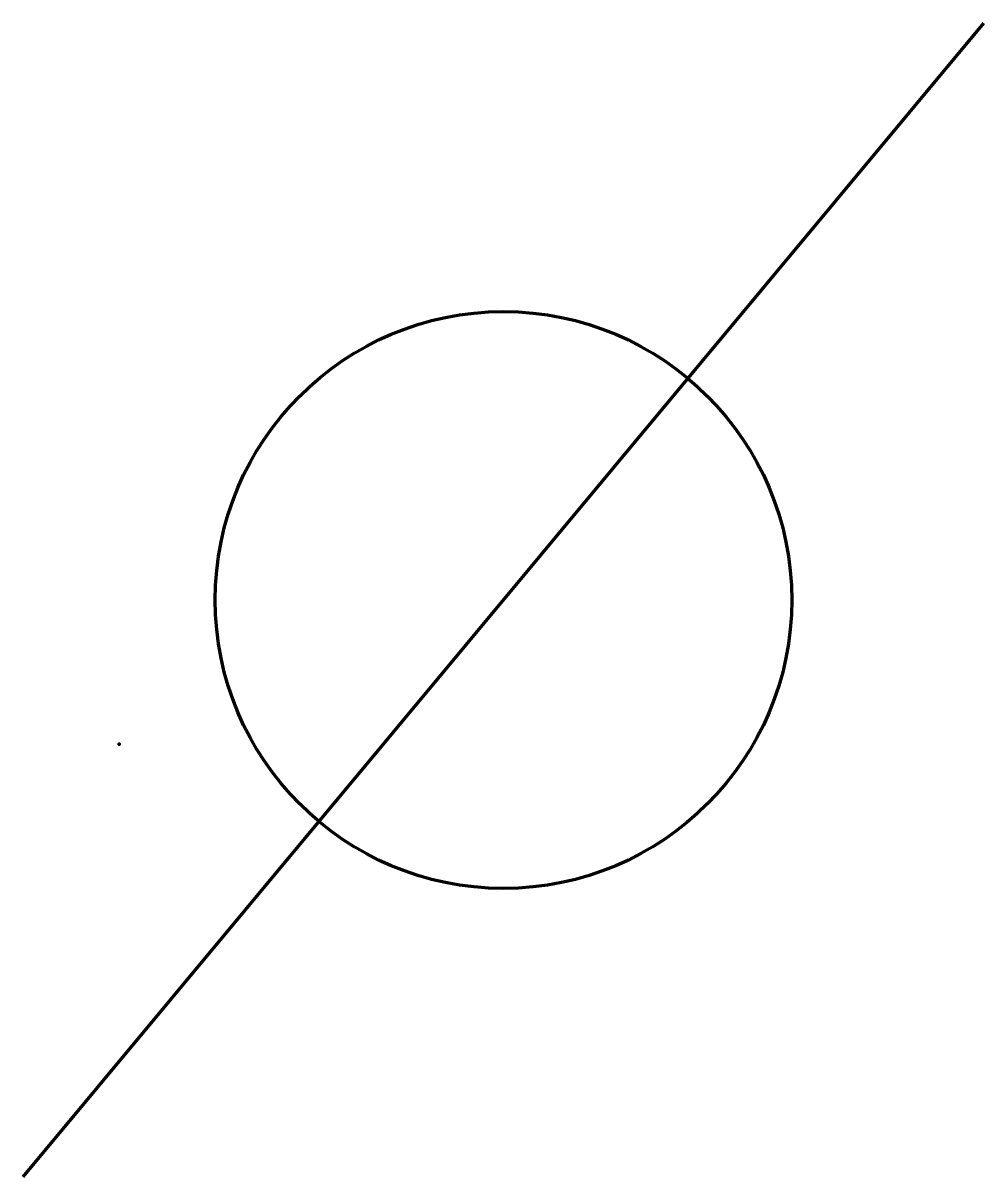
# Model space of a CAD drawing. Extents: x 0 to 100, y 0 to 120.
import ezdxf

# ---------------------------------------------------------------- set-up
doc = ezdxf.new("R2010")
doc.units = 0
doc.layers.add('mainlayer', color=1, linetype='CONTINUOUS', lineweight=100, true_color=0xff0000)

msp = doc.modelspace()

# ---------------------------------------------------------------- linework, layer by layer
at = {"layer": 'mainlayer'}
msp.add_line((0, 0), (100, 120), dxfattribs=at)
at = {"layer": 'mainlayer', "color": 125, "true_color": 0x3f7f6f}
msp.add_circle((50, 60), 30, dxfattribs=at)
at = {"layer": 'mainlayer'}
msp.add_point((10, 45), dxfattribs=at)

doc.saveas('drawing.dxf')
